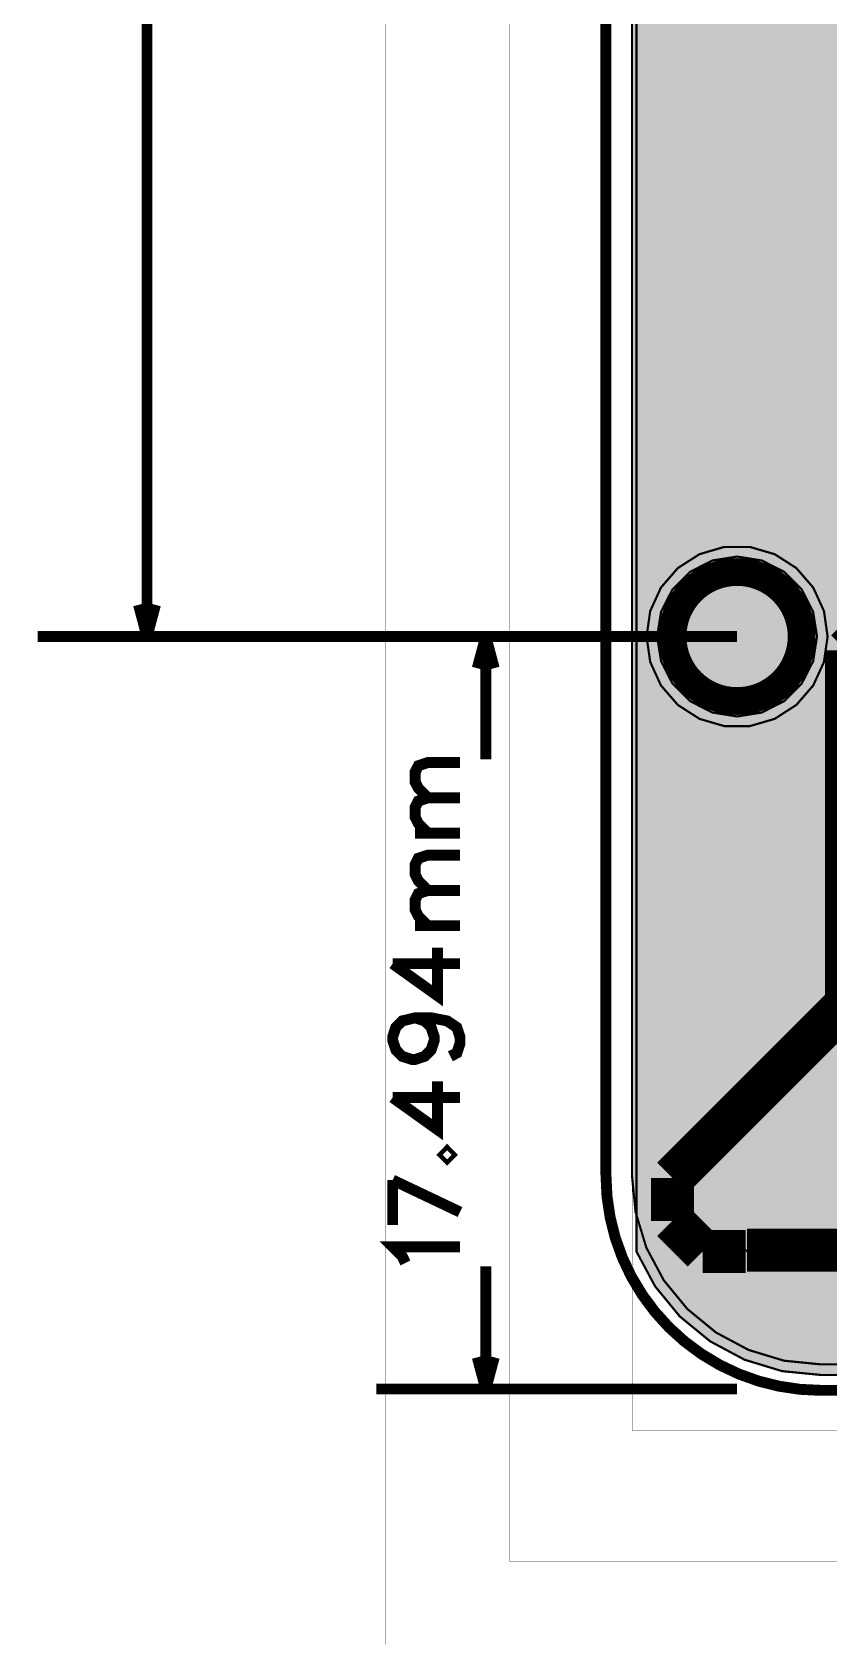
# Model space of a CAD drawing. Header units: millimetres. Extents: x -13 to 123, y -4 to 75.
# Drawn here: x -13.34 to 5.18, y -3.91 to 33.57 of the extents above; entities that cross this region are included whole.
import ezdxf

# ---------------------------------------------------------------- set-up
doc = ezdxf.new("R2010")
doc.units = ezdxf.units.MM
doc.header["$MEASUREMENT"] = 0
for name, color, linetype, true_color in [('Board-Outline-Layer', 7, 'Continuous', 0xff00ff), ('Bottom-Layer', 7, 'Continuous', 0x0000ff), ('Document-Layer', 7, 'Continuous', 0xffffff), ('Multi-Layer', 7, 'Continuous', 0xc0c0c0), ('Top-Layer', 7, 'Continuous', 0xff0000)]:
    doc.layers.add(name, color=color, linetype=linetype, true_color=true_color)

msp = doc.modelspace()

# ---------------------------------------------------------------- hatches: boundary and pattern name
at = {"layer": 'Bottom-Layer'}
for points in [[(0.604, 7), (0.604, 61.886), (0.986, 61.414), (1.487, 61.071), (2.065, 60.885), (2.672, 60.872), (3.257, 61.033), (3.772, 61.354), (4.174, 61.809), (4.43, 62.36), (4.517, 62.961), (4.43, 63.561), (4.174, 64.112), (3.772, 64.567), (3.257, 64.888), (2.672, 65.049), (2.065, 65.036), (1.487, 64.85), (0.986, 64.507), (0.604, 64.035), (0.604, 68), (0.689, 68.858), (0.939, 69.682), (1.345, 70.442), (1.892, 71.108), (2.558, 71.655), (3.318, 72.061), (4.142, 72.312), (5, 72.396), (112.5, 72.396), (113.358, 72.312), (114.182, 72.061), (114.942, 71.655), (115.609, 71.108), (116.155, 70.442), (116.561, 69.682), (116.812, 68.858), (116.896, 68), (116.896, 7), (116.812, 6.142), (116.561, 5.318), (116.155, 4.558), (115.609, 3.892), (114.942, 3.345), (114.182, 2.939), (113.358, 2.689), (112.5, 2.604), (5, 2.604), (4.142, 2.689), (3.318, 2.939), (2.558, 3.345), (1.892, 3.892), (1.345, 4.558), (0.939, 5.318), (0.689, 6.142)], [(5.152, 19.526), (5.067, 20.119), (4.818, 20.664), (4.426, 21.117), (3.922, 21.44), (3.347, 21.609), (2.749, 21.609), (2.174, 21.44), (1.67, 21.117), (1.278, 20.664), (1.029, 20.119), (0.944, 19.526), (1.029, 18.934), (1.278, 18.389), (1.67, 17.936), (2.174, 17.612), (2.749, 17.444), (3.347, 17.444), (3.922, 17.612), (4.426, 17.936), (4.818, 18.389), (5.067, 18.934)]]:
    msp.add_hatch(color=256, dxfattribs=at).paths.add_polyline_path(points)
at = {"layer": 'Multi-Layer'}
msp.add_hatch(color=256, dxfattribs=at).paths.add_polyline_path([(1.548, 19.526, 1), (4.548, 19.526, 1)])
at = {"layer": 'Top-Layer'}
for points in [[(5.842, 42.164), (5.842, 2.358), (5, 2.358), (4.094, 2.447), (3.223, 2.712), (2.421, 3.141), (1.717, 3.718), (1.14, 4.422), (0.711, 5.224), (0.711, 42.164)], [(4.906, 19.526), (4.815, 20.101), (4.551, 20.619), (4.14, 21.03), (3.622, 21.294), (3.048, 21.385), (2.474, 21.294), (1.956, 21.03), (1.545, 20.619), (1.281, 20.101), (1.19, 19.526), (1.281, 18.952), (1.545, 18.434), (1.956, 18.023), (2.474, 17.759), (3.048, 17.668), (3.622, 17.759), (4.14, 18.023), (4.551, 18.434), (4.815, 18.952)]]:
    msp.add_hatch(color=256, dxfattribs=at).paths.add_polyline_path(points)

# ---------------------------------------------------------------- linework, layer by layer
at = {"layer": 'Board-Outline-Layer', "const_width": 0.254}
msp.add_lwpolyline([(0, 7), (0, 68, -0.414), (5, 73), (112.5, 73, -0.414), (117.5, 68), (117.5, 7, -0.414), (112.5, 2), (5, 2, -0.414)], format="xyb", close=True, dxfattribs=at)
at = {"layer": 'Bottom-Layer'}
for points, const_width in [([(-2.235, -1.981), (-2.235, 74.727), (120.295, 74.727), (120.295, -1.981)], 0.00508), ([(5.152, 19.526), (5.067, 20.119), (4.818, 20.664), (4.426, 21.117), (3.922, 21.44), (3.347, 21.609), (2.749, 21.609), (2.174, 21.44), (1.67, 21.117), (1.278, 20.664), (1.029, 20.119), (0.944, 19.526), (1.029, 18.934), (1.278, 18.389), (1.67, 17.936), (2.174, 17.612), (2.749, 17.444), (3.347, 17.444), (3.922, 17.612), (4.426, 17.936), (4.818, 18.389), (5.067, 18.934)], 0.0508)]:
    msp.add_lwpolyline(points, close=True, dxfattribs=dict(at, const_width=const_width))
at = {"layer": 'Bottom-Layer', "const_width": 0.0508}
msp.add_lwpolyline([(112.5, 2.604), (5, 2.604), (4.142, 2.689), (3.318, 2.939), (2.558, 3.345), (1.892, 3.892), (1.345, 4.558), (0.939, 5.318), (0.689, 6.142), (0.604, 7), (0.604, 61.886)], dxfattribs=at)
at = {"layer": 'Document-Layer', "const_width": 0.254}
for points in [[(-10.668, 34.94), (-10.668, 19.526)], [(-10.668, 19.526), (-10.865, 20.263)], [(-10.668, 19.526), (-10.471, 20.263)], [(3.048, 19.526), (-13.208, 19.526)], [(3.048, 19.526), (-5.334, 19.526)], [(-2.794, 19.526), (-2.991, 18.79)], [(-2.794, 19.526), (-2.597, 18.79)], [(-2.794, 19.526), (-2.794, 16.672)], [(-4.138, 15.775), (-4.361, 15.999), (-4.437, 16.149), (-4.437, 16.372), (-4.361, 16.522), (-4.138, 16.596), (-3.393, 16.596)], [(-4.138, 14.955), (-4.361, 15.179), (-4.437, 15.328), (-4.437, 15.552), (-4.361, 15.702), (-4.138, 15.775), (-3.393, 15.775)], [(-4.437, 14.955), (-3.393, 14.955)], [(-4.138, 13.624), (-4.361, 13.848), (-4.437, 13.997), (-4.437, 14.221), (-4.361, 14.371), (-4.138, 14.444), (-3.393, 14.444)], [(-4.138, 12.804), (-4.361, 13.027), (-4.437, 13.177), (-4.437, 13.401), (-4.361, 13.55), (-4.138, 13.624), (-3.393, 13.624)], [(-4.437, 12.804), (-3.393, 12.804)], [(-4.958, 11.92), (-3.914, 11.173), (-3.914, 12.293)], [(-4.958, 11.92), (-3.393, 11.92)], [(-4.437, 10.662), (-4.214, 10.589), (-4.064, 10.439), (-3.99, 10.215), (-3.99, 10.139), (-4.064, 9.916), (-4.214, 9.766), (-4.437, 9.692), (-4.511, 9.692), (-4.735, 9.766), (-4.884, 9.916), (-4.958, 10.139), (-4.958, 10.215), (-4.884, 10.439), (-4.735, 10.589), (-4.437, 10.662), (-4.064, 10.662), (-3.691, 10.589), (-3.467, 10.439), (-3.393, 10.215), (-3.393, 10.065), (-3.467, 9.842), (-3.617, 9.766)], [(-4.958, 8.808), (-3.914, 8.061), (-3.914, 9.182)], [(-4.958, 8.808), (-3.393, 8.808)], [(-4.958, 6.89), (-3.393, 6.146)], [(-4.958, 5.847), (-4.958, 6.89)], [(-4.661, 4.963), (-4.735, 5.112), (-4.958, 5.336), (-3.393, 5.336)], [(-2.794, 4.886), (-2.794, 2.032)], [(-2.794, 2.032), (-2.991, 2.768)], [(-2.794, 2.032), (-2.597, 2.768)], [(3.048, 2.032), (-5.334, 2.032)]]:
    msp.add_lwpolyline(points, dxfattribs=at)
msp.add_lwpolyline([(-3.764, 7.475), (-3.691, 7.401), (-3.617, 7.475), (-3.691, 7.551)], close=True, dxfattribs=at)
at = {"layer": 'Multi-Layer', "const_width": 0.645}
msp.add_lwpolyline([(1.548, 19.526, 1), (4.548, 19.526, 1)], format="xyb", close=True, dxfattribs=at)
at = {"layer": 'Top-Layer'}
for points, const_width in [([(-5.131, -3.912), (-5.131, 75.438), (122.987, 75.438), (122.987, -3.912)], 0.00508), ([(0.61, 1.067), (0.61, 42.266), (5.944, 42.266), (5.944, 1.067)], 0.00508), ([(5.842, 42.164), (5.842, 2.358), (5, 2.358), (4.094, 2.447), (3.223, 2.712), (2.421, 3.141), (1.717, 3.718), (1.14, 4.422), (0.711, 5.224), (0.711, 42.164)], 0.0508), ([(4.906, 19.526), (4.815, 20.101), (4.551, 20.619), (4.14, 21.03), (3.622, 21.294), (3.048, 21.385), (2.474, 21.294), (1.956, 21.03), (1.545, 20.619), (1.281, 20.101), (1.19, 19.526), (1.281, 18.952), (1.545, 18.434), (1.956, 18.023), (2.474, 17.759), (3.048, 17.668), (3.622, 17.759), (4.14, 18.023), (4.551, 18.434), (4.815, 18.952)], 0.0508)]:
    msp.add_lwpolyline(points, close=True, dxfattribs=dict(at, const_width=const_width))
at = {"layer": 'Top-Layer', "const_width": 1}
for points in [[(5.588, 19.202), (7.416, 21.03)], [(5.588, 10.983), (5.588, 19.202)], [(1.544, 6.94), (5.588, 10.983)], [(1.544, 5.94), (1.544, 6.94)], [(2.251, 5.232), (1.544, 5.94)], [(3.251, 5.232), (2.251, 5.232)], [(3.277, 5.258), (3.251, 5.232)], [(25.389, 5.258), (3.277, 5.258)]]:
    msp.add_lwpolyline(points, dxfattribs=at)

doc.saveas('drawing.dxf')
